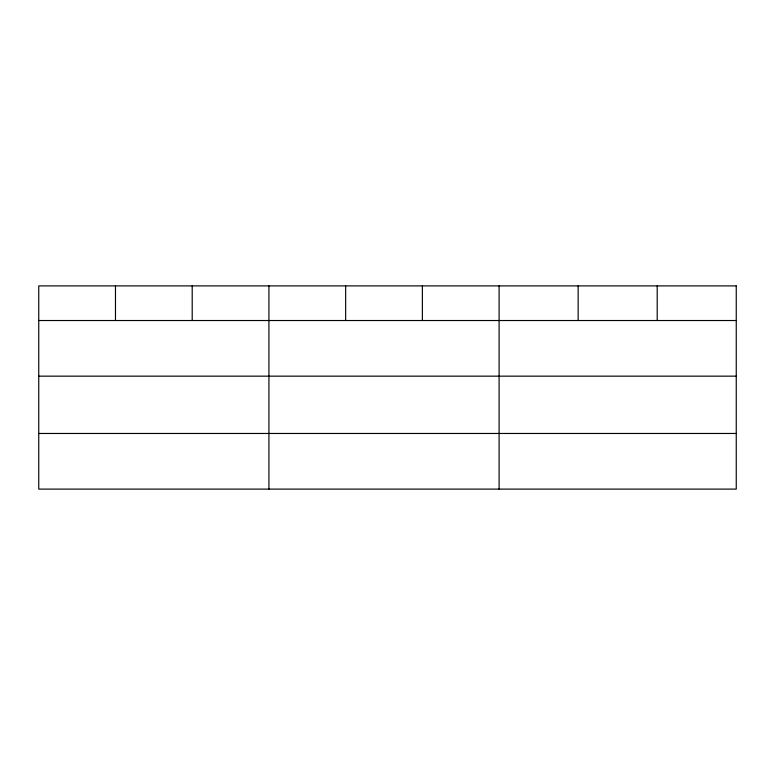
<?xml version="1.0" encoding="UTF-8"?>
<svg xmlns="http://www.w3.org/2000/svg" width="775" height="775" viewBox="0 0 775 775"><rect width="100%" height="100%" fill="white"/><g stroke="black" fill="none" stroke-linecap="round" stroke-linejoin="round"><path stroke-width="1.16" d="M38.75 320.521L736.25 320.521M38.75 376.156L736.25 376.156M38.75 433.467L736.25 433.467M657.2 285.897L657.2 320.521M578.15 285.897L578.15 320.521M499.1 285.897L499.1 489.103M422.375 285.897L422.375 320.521M345.65 285.897L345.65 320.521M268.925 285.897L268.925 489.103M192.2 285.897L192.2 320.521M115.475 285.897L115.475 320.521M736.25 285.897L38.75 285.897L38.75 489.103L736.25 489.103L736.25 285.897"/></g></svg>
